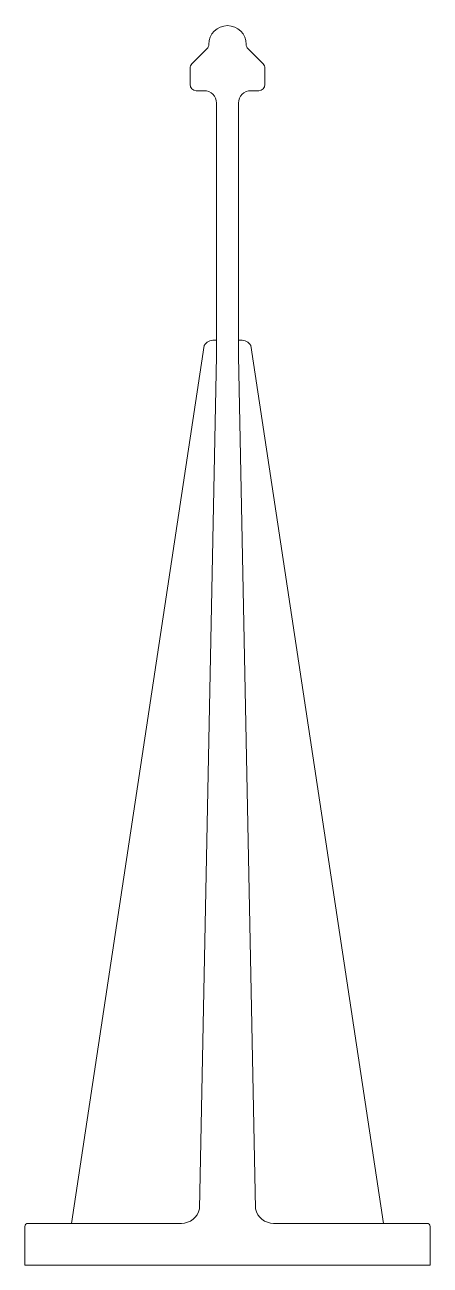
# Model space of a CAD drawing. Header units: metres. Extents: x -33 to 33, y 0 to 199.
import ezdxf

# ---------------------------------------------------------------- set-up
doc = ezdxf.new("R2010")
doc.units = ezdxf.units.M
doc.layers.add('A-DETL-GENF', color=92, linetype='Continuous', lineweight=18)

# ---------------------------------------------------------------- blocks, each defined once
blk = doc.blocks.new('47 Kalzip_kunststof-klip_ - E140-701320-00_0 Basismaterialen')
at = {"layer": 'A-DETL-GENF'}
for p, q in [((-3.29, 194.86), (-5.71, 192.44)), ((-5.71, 192.44), (-3.29, 194.86)), ((5.71, 192.44), (3.29, 194.86)), ((3.29, 194.86), (5.71, 192.44)), ((-6, 191.74), (-6, 189.15)), ((-6, 189.15), (-6, 191.74)), ((6, 189.15), (6, 191.74)), ((6, 191.74), (6, 189.15)), ((-5, 188.15), (-3.75, 188.15)), ((-3.75, 188.15), (-5, 188.15)), ((3.75, 188.15), (5, 188.15)), ((5, 188.15), (3.75, 188.15)), ((-1.75, 186.15), (-1.75, 145.69)), ((-1.75, 145.69), (-1.75, 186.15)), ((1.75, 145.69), (1.75, 186.15)), ((1.75, 186.15), (1.75, 145.69)), ((-3.75, 147.35), (-25, 6.7)), ((-3.75, 147.35), (-25, 6.7)), ((-1.75, 148.2), (-2.11, 148.2)), ((2.11, 148.2), (1.75, 148.2)), ((25, 6.7), (3.75, 147.35)), ((3.75, 147.35), (25, 6.7)), ((-1.75, 145.69), (-4.47, 9.02)), ((-4.47, 9.02), (-1.75, 145.69)), ((4.47, 9.02), (1.75, 145.69)), ((1.75, 145.69), (4.47, 9.02)), ((-32.5, 6.2), (-32.5, 0)), ((-32.5, 0), (-32.5, 6.2)), ((-7.39, 6.7), (-32, 6.7)), ((-32, 6.7), (-7.39, 6.7)), ((32, 6.7), (7.39, 6.7)), ((7.39, 6.7), (32, 6.7)), ((32.5, 0), (32.5, 6.2)), ((32.5, 6.2), (32.5, 0)), ((-32.5, 0), (0, 0)), ((0, 0), (-32.5, 0)), ((0, 0), (32.5, 0)), ((32.5, 0), (0, 0))]:
    blk.add_line(p, q, dxfattribs=at)
for centre, radius, start, end in [((0, 195.57), 3, 360, 180), ((0, 195.57), 3, 0, 180), ((-4, 195.57), 1, 315, 0), ((-4, 195.57), 1, 315, 0), ((4, 195.57), 1, 180, 225), ((4, 195.57), 1, 180, 225), ((-5, 191.74), 1, 135, 180), ((-5, 191.74), 1, 135, 180), ((5, 191.74), 1, 360, 45), ((5, 191.74), 1, 0, 45), ((-5, 189.15), 1, 180, 270), ((-5, 189.15), 1, 180, 270), ((5, 189.15), 1, 270, 0), ((5, 189.15), 1, 270, 360), ((-3.75, 186.15), 2, 0.081, 90), ((-3.75, 186.15), 2, 0.081, 90), ((3.75, 186.15), 2, 90, 180), ((3.75, 186.15), 2, 90, 180), ((-2.11, 146.2), 2, 90, 145.0002), ((-2.11, 146.2), 2, 90, 145.0002), ((2.11, 146.2), 2, 34.9998, 90), ((2.11, 146.2), 2, 34.9998, 90), ((-7.39, 9.7), 3, 270, 346.874), ((-7.39, 9.7), 3, 270, 346.874), ((7.39, 9.7), 3, 193.126, 270), ((7.39, 9.7), 3, 193.126, 270), ((-32, 6.2), 0.5, 90, 180), ((-32, 6.2), 0.5, 90, 180), ((32, 6.2), 0.5, 360, 90), ((32, 6.2), 0.5, 360, 90)]:
    blk.add_arc(centre, radius, start, end, dxfattribs=at)

msp = doc.modelspace()

# ---------------------------------------------------------------- block references
msp.add_blockref('47 Kalzip_kunststof-klip_ - E140-701320-00_0 Basismaterialen', (0, 0))

doc.saveas('drawing.dxf')
